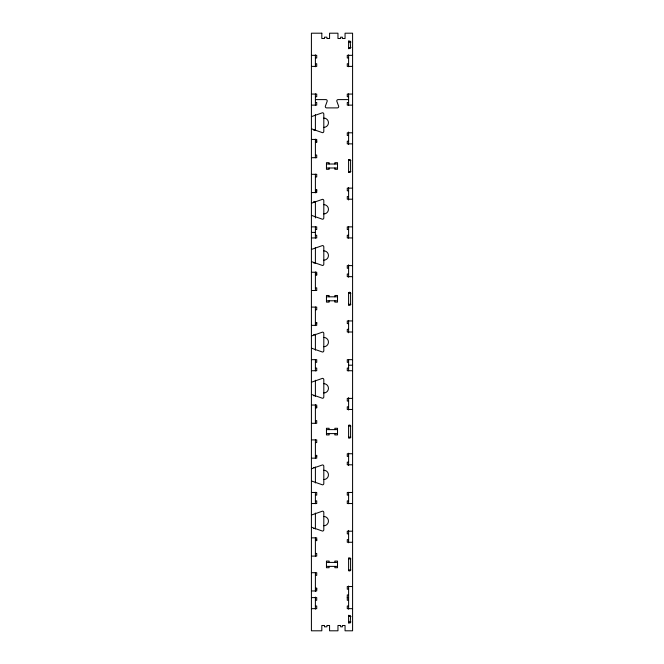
<?xml version="1.0" encoding="UTF-8"?>
<svg xmlns="http://www.w3.org/2000/svg" width="664" height="664" viewBox="0 0 664 664"><rect width="100%" height="100%" fill="white"/><g stroke="black" fill="none" stroke-linecap="round" stroke-linejoin="round"><path stroke-width="1" d="M348.6 41.89L348.899 41.292A1.137 1.137 0 0 1 350.21 41.243L350.592 47.584A0.996 0.996 0 0 1 349.596 48.58A0.996 0.996 0 0 1 348.6 47.584L350.966 47.584M350.218 622.766L350.592 616.416A0.996 0.996 0 0 0 349.596 615.42A0.996 0.996 0 0 0 348.6 616.416L350.966 616.416M348.6 42.056L350.966 42.056M311.416 55.336L316.728 55.336L316.728 57.992L315.4 57.992M352.584 55.336L347.272 55.336L347.272 57.992L348.6 57.992M315.4 63.744L316.728 63.744L316.728 66.4L311.416 66.4M348.6 63.744L347.272 63.744L347.272 66.4L352.584 66.4M311.416 94.064L316.728 94.064L316.728 96.72L315.4 96.72M352.584 94.064L347.272 94.064L347.272 96.72L348.6 96.72M315.4 99.6L325.891 99.6A1.328 1.328 0 0 1 327.136 101.385L325.36 106.19A1.328 1.328 0 0 0 326.63 107.9L337.37 107.9A1.328 1.328 0 0 0 338.64 106.19L336.864 101.385A1.328 1.328 0 0 1 338.109 99.6L348.6 99.6M315.4 102.48L316.728 102.48L316.728 105.136L311.416 105.136M348.6 102.48L347.272 102.48L347.272 105.136L352.584 105.136M311.416 116.499L311.416 116.557A1.328 1.328 0 0 0 311.798 116.499L322.48 112.755A1.328 1.328 0 0 1 323.808 114.083L323.808 131.347A1.328 1.328 0 0 1 322.48 132.675L311.798 128.94A1.328 1.328 0 0 0 311.416 128.882L311.665 128.94M313.657 130.144L315.4 130.144M352.584 132.8L347.272 132.8L347.272 135.456L348.6 135.456M311.416 139.44L316.728 139.44L316.728 142.37M315.4 141.208L316.728 141.208M348.6 141.208L347.272 141.208L347.272 143.864L352.584 143.864M315.4 142.096L316.728 142.096M315.4 155.044L316.728 155.044L316.728 157.7L311.416 157.7M350.841 160.464L348.6 160.464A0.996 0.996 0 0 1 349.596 159.468A0.996 0.996 0 0 1 350.592 160.464L350.592 171.536A0.996 0.996 0 0 1 349.596 172.532A0.996 0.996 0 0 1 348.6 171.536L350.841 171.536M326.464 164.008L337.536 164.008M326.464 167.992L337.536 167.992M311.416 174.3L316.728 174.3L316.728 176.956L315.4 176.956M352.584 188.136L347.272 188.136L347.272 190.792L348.6 190.792M315.4 189.904L316.728 189.904M315.4 190.792L316.728 190.792M311.416 192.56L316.728 192.56L316.728 189.63M348.6 196.544L347.272 196.544L347.272 199.2L352.584 199.2M313.408 201.856L315.4 201.856M311.665 203.118L311.416 203.118A1.328 1.328 0 0 0 311.798 203.059L322.48 199.325A1.328 1.328 0 0 1 323.808 200.653L323.808 217.916A1.328 1.328 0 0 1 322.48 219.244L311.798 215.501A1.328 1.328 0 0 0 311.416 215.443L311.665 215.443M311.416 226.864L316.728 226.864L316.728 229.52L315.4 229.52M352.584 226.864L347.272 226.864L347.272 229.52L348.6 229.52M311.416 232.4L315.4 232.4M315.4 235.28L316.728 235.28L316.728 237.936L311.416 237.936M348.6 235.28L347.272 235.28L347.272 237.936L352.584 237.936M311.416 249.299L311.416 249.357A1.328 1.328 0 0 0 311.798 249.299L322.48 245.555A1.328 1.328 0 0 1 323.808 246.883L323.808 264.147A1.328 1.328 0 0 1 322.48 265.476L311.798 261.74A1.328 1.328 0 0 0 311.416 261.682M313.657 262.944L315.4 262.944M352.584 265.6L347.272 265.6L347.272 268.256L348.6 268.256M311.416 272.24L316.728 272.24L316.728 275.17M315.4 274.008L316.728 274.008M348.6 274.008L347.272 274.008L347.272 276.664L352.584 276.664M315.4 274.896L316.728 274.896M315.4 287.844L316.728 287.844L316.728 290.5L311.416 290.5M350.841 293.264L348.6 293.264A0.996 0.996 0 0 1 349.596 292.268A0.996 0.996 0 0 1 350.592 293.264L350.592 304.336A0.996 0.996 0 0 1 349.596 305.332A0.996 0.996 0 0 1 348.6 304.336L350.841 304.336M326.464 296.808L337.536 296.808M326.464 300.792L337.536 300.792M311.416 307.1L316.728 307.1L316.728 309.756L315.4 309.756M352.584 320.936L347.272 320.936L347.272 323.592L348.6 323.592M315.4 322.704L316.728 322.704M315.4 323.592L316.728 323.592M311.416 325.36L316.728 325.36L316.728 322.43M348.6 329.344L347.272 329.344L347.272 332L352.584 332M313.657 334.656L315.4 334.656M311.665 348.301L311.416 348.243A1.328 1.328 0 0 1 311.798 348.301L322.48 352.044A1.328 1.328 0 0 0 323.808 350.716L323.808 333.452A1.328 1.328 0 0 0 322.48 332.124L311.798 335.859A1.328 1.328 0 0 1 311.416 335.918M311.416 359.664L316.728 359.664L316.728 362.32L315.4 362.32M352.584 359.664L347.272 359.664L347.272 362.32L348.6 362.32M348.6 365.2L352.584 365.2M315.4 368.08L316.728 368.08L316.728 370.736L311.416 370.736M348.6 368.08L347.272 368.08L347.272 370.736L352.584 370.736M311.416 382.099L311.416 382.157A1.328 1.328 0 0 0 311.798 382.099L322.48 378.356A1.328 1.328 0 0 1 323.808 379.683L323.808 396.947A1.328 1.328 0 0 1 322.48 398.276L311.798 394.541A1.328 1.328 0 0 0 311.416 394.482M313.657 395.744L315.4 395.744M352.584 398.4L347.272 398.4L347.272 401.056L348.6 401.056M311.416 405.04L316.728 405.04L316.728 407.97M315.4 406.808L316.728 406.808M348.6 406.808L347.272 406.808L347.272 409.464L352.584 409.464M315.4 407.696L316.728 407.696M315.4 420.644L316.728 420.644L316.728 423.3L311.416 423.3M350.841 426.064L348.6 426.064A0.996 0.996 0 0 1 349.596 425.068A0.996 0.996 0 0 1 350.592 426.064L350.592 437.136A0.996 0.996 0 0 1 349.596 438.132A0.996 0.996 0 0 1 348.6 437.136L350.841 437.136M326.464 429.608L337.536 429.608M326.464 433.592L337.536 433.592M311.416 439.9L316.728 439.9L316.728 442.556L315.4 442.556M352.584 453.736L347.272 453.736L347.272 456.392L348.6 456.392M315.4 455.504L316.728 455.504M315.4 456.392L316.728 456.392M311.416 458.16L316.728 458.16L316.728 455.23M348.6 462.144L347.272 462.144L347.272 464.8L352.584 464.8M313.657 467.456L315.4 467.456M311.665 468.659L311.416 468.718A1.328 1.328 0 0 0 311.798 468.659L322.48 464.924A1.328 1.328 0 0 1 323.808 466.252L323.808 483.516A1.328 1.328 0 0 1 322.48 484.844L311.798 481.101A1.328 1.328 0 0 0 311.416 481.043L311.665 481.101M311.416 492.464L316.728 492.464L316.728 495.12L315.4 495.12M352.584 492.464L347.272 492.464L347.272 495.12L348.6 495.12M315.4 500.88L316.728 500.88L316.728 503.536L311.416 503.536M348.6 500.88L347.272 500.88L347.272 503.536L352.584 503.536M311.416 514.899L311.416 514.957A1.328 1.328 0 0 0 311.798 514.899L322.48 511.156A1.328 1.328 0 0 1 323.808 512.484L323.808 529.747A1.328 1.328 0 0 1 322.48 531.076L311.798 527.341A1.328 1.328 0 0 0 311.416 527.282M313.657 528.544L315.4 528.544M352.584 531.2L347.272 531.2L347.272 533.856L348.6 533.856M311.416 537.84L316.728 537.84L316.728 540.77M315.4 539.608L316.728 539.608M348.6 539.608L347.272 539.608L347.272 542.264L352.584 542.264M315.4 540.496L316.728 540.496M315.4 553.444L316.728 553.444L316.728 556.1L311.416 556.1M350.841 558.864L348.6 558.864A0.996 0.996 0 0 1 349.596 557.868A0.996 0.996 0 0 1 350.592 558.864L350.592 569.936A0.996 0.996 0 0 1 349.596 570.932A0.996 0.996 0 0 1 348.6 569.936L350.841 569.936M326.464 562.408L337.536 562.408M326.464 566.392L337.536 566.392M311.416 572.7L316.728 572.7L316.728 575.356L315.4 575.356M352.584 586.536L347.272 586.536L347.272 589.192L348.6 589.192M315.4 588.304L316.728 588.304M315.4 589.192L316.728 589.192M311.416 590.96L316.728 590.96L316.728 588.03M348.6 594.944L347.272 594.944L347.272 600.256L348.6 600.256M311.416 597.6L316.728 597.6L316.728 600.256L315.4 600.256M347.272 597.6L348.6 597.6M315.4 606.008L316.728 606.008L316.728 608.664L311.416 608.664M348.6 606.008L347.272 606.008L347.272 608.664L352.584 608.664M348.6 621.944L350.966 621.944M348.6 622.11L348.899 622.707A1.137 1.137 0 0 0 350.21 622.757M348.6 40.894L348.6 48.754M348.6 54.838L348.6 66.757M348.6 93.898L348.6 105.302M348.6 132.012L348.6 144.395M348.6 159.634L348.6 172.366M348.6 187.605L348.6 199.988M348.6 226.698L348.6 238.102M348.6 264.812L348.6 277.195M348.6 292.434L348.6 305.166M348.6 320.405L348.6 332.788M348.6 359.498L348.6 370.844M348.6 397.611L348.6 409.995M348.6 425.234L348.6 437.966M348.6 453.205L348.6 465.589M348.6 492.298L348.6 503.702M348.6 530.411L348.6 542.795M348.6 558.034L348.6 570.766M348.6 586.005L348.6 609.162M348.6 615.246L348.6 623.106M334.863 164.008L334.863 162.68L337.519 162.68L337.519 169.32L334.863 169.32L334.863 167.992M334.863 296.808L334.863 295.48L337.519 295.48L337.519 302.12L334.863 302.12L334.863 300.792M334.863 429.608L334.863 428.28L337.519 428.28L337.519 434.92L334.863 434.92L334.863 433.592M334.863 562.408L334.863 561.08L337.519 561.08L337.519 567.72L334.863 567.72L334.863 566.392M329.112 164.008L329.112 162.68L326.456 162.68L326.456 169.32L329.112 169.32L329.112 167.992M329.112 296.808L329.112 295.48L326.456 295.48L326.456 302.12L329.112 302.12L329.112 300.792M329.112 429.608L329.112 428.28L326.456 428.28L326.456 434.92L329.112 434.92L329.112 433.592M329.112 562.408L329.112 561.08L326.456 561.08L326.456 567.72L329.112 567.72L329.112 566.392M315.4 54.838L315.4 66.757M315.4 93.898L315.4 105.302M315.4 114.631L315.4 130.576M315.4 139.166L315.4 157.808M315.4 174.192L315.4 192.834M315.4 201.665L315.4 217.916M315.4 226.756L315.4 238.102M315.4 247.431L315.4 263.376M315.4 271.966L315.4 290.608M315.4 306.992L315.4 325.634M315.4 334.224L315.4 350.169M315.4 359.498L315.4 370.902M315.4 380.231L315.4 396.176M315.4 404.766L315.4 423.408M315.4 439.792L315.4 458.434M315.4 467.024L315.4 482.969M315.4 492.298L315.4 503.702M315.4 513.031L315.4 528.976M315.4 537.566L315.4 556.208M315.4 572.592L315.4 591.292M315.4 597.077L315.4 609.162M323.808 118.067A4.648 4.648 0 0 1 328.456 122.715A4.648 4.648 0 0 1 323.808 127.363M323.808 516.467A4.648 4.648 0 0 1 328.456 521.115A4.648 4.648 0 0 1 323.808 525.764M323.808 470.236A4.648 4.648 0 0 1 328.456 474.884A4.648 4.648 0 0 1 323.808 479.532M323.808 383.667A4.648 4.648 0 0 1 328.456 388.315A4.648 4.648 0 0 1 323.808 392.963M323.808 337.436A4.648 4.648 0 0 1 328.456 342.084A4.648 4.648 0 0 1 323.808 346.732M323.808 250.867A4.648 4.648 0 0 1 328.456 255.516A4.648 4.648 0 0 1 323.808 260.163M323.808 204.637A4.648 4.648 0 0 1 328.456 209.285A4.648 4.648 0 0 1 323.808 213.932M321.816 33.2L311.416 33.2L311.416 630.8L321.816 630.8L321.816 625.488L324.472 625.488L324.472 626.816L326.912 626.816L326.912 625.488L329.568 625.488L329.568 630.8L337.959 630.8L337.959 625.488L340.615 625.488L340.615 626.816L342.4 626.816L342.4 625.488L345.056 625.488L345.056 630.8L352.584 630.8L352.584 33.2L345.056 33.2L345.056 38.512L342.4 38.512L342.4 37.184L340.615 37.184L340.615 38.512L337.959 38.512L337.959 33.2L329.568 33.2L329.568 38.512L326.912 38.512L326.912 37.184L324.472 37.184L324.472 38.512L321.816 38.512L321.816 33.2"/></g></svg>
